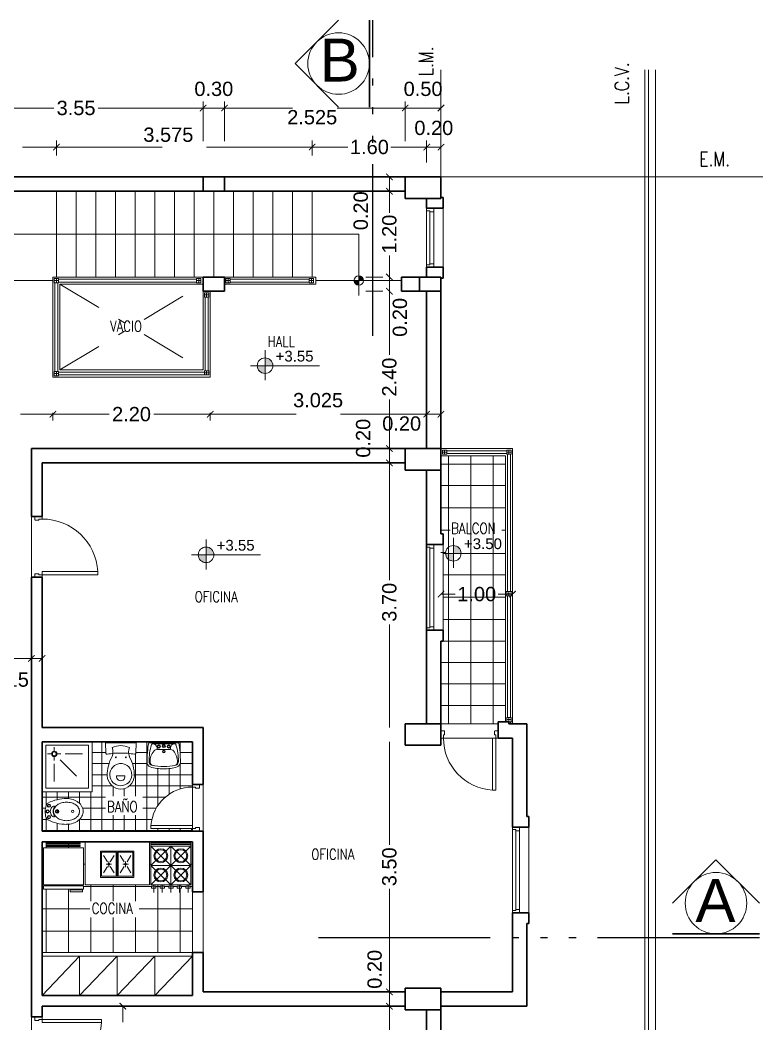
# Model space of a CAD drawing. Header units: millimetres. Extents: x 1578 to 2210, y 899 to 1032.
# Drawn here: x 1625.76 to 1636.14, y 991.98 to 1006.03 of the extents above; entities that cross this region are included whole.
import ezdxf

# ---------------------------------------------------------------- set-up
doc = ezdxf.new("R2010")
doc.units = ezdxf.units.MM
doc.linetypes.add('ACAD_ISO05W100', pattern=[36, 24, -3, 0, -3, 0, -3, 0, -3])
doc.linetypes.add('DASHDOT2', pattern=[12.7, 6.35, -3.175, 0, -3.175])
for name, color, linetype, lineweight in [('CARPINTERIA', 7, 'Continuous', 18), ('COTAS', 7, 'Continuous', 15), ('EJES', 7, 'DASHDOT2', 13), ('ESTRUCTURA', 3, 'Continuous', 30), ('LINEA DE CORTE', 7, 'ACAD_ISO05W100', 60), ('MUROS', 1, 'Continuous', 30), ('PISOS', 9, 'Continuous', 9), ('SANITARIOS', 7, 'Continuous', 20), ('TRAMAS', 7, 'Continuous', 15), ('UMBRALES', 7, 'Continuous', 18)]:
    doc.layers.add(name, color=color, linetype=linetype, lineweight=lineweight)
doc.styles.add('ROMANS', font='romans', dxfattribs={"height": 0.06})
doc.styles.add('STYLE1', font='ARIAL.TTF')

# ---------------------------------------------------------------- blocks, each defined once
blk = doc.blocks.new('_ARCHTICK')
at = {"color": 0, "linetype": 'ByBlock', "const_width": 0.15}
blk.add_lwpolyline([(-0.5, -0.5), (0.5, 0.5)], dxfattribs=at)

msp = doc.modelspace()

# ---------------------------------------------------------------- hatches: boundary and pattern name
at = {"layer": 'COTAS', "ltscale": 0.1}
h = msp.add_hatch(color=256, dxfattribs=at)
h.paths.add_polyline_path([(1630.488, 1002.381), (1630.422, 1002.381, 0.414214), (1630.488, 1002.315)])
h.paths.add_polyline_path([(1630.488, 1002.446), (1630.488, 1002.381), (1630.554, 1002.381, 0.414214)])
h = msp.add_hatch(color=256, dxfattribs=at)
h.paths.add_polyline_path([(1629.179, 1001.191), (1629.07, 1001.191, 0.414214), (1629.179, 1001.082)])
h.paths.add_polyline_path([(1629.179, 1001.299), (1629.179, 1001.191), (1629.287, 1001.191, 0.414214)])
h = msp.add_hatch(color=256, dxfattribs=at)
h.paths.add_polyline_path([(1628.355, 998.545), (1628.247, 998.545, 0.414214), (1628.355, 998.437)])
h.paths.add_polyline_path([(1628.355, 998.654), (1628.355, 998.545), (1628.464, 998.545, 0.414214)])
h = msp.add_hatch(color=256, dxfattribs=at)
h.paths.add_polyline_path([(1631.811, 998.566), (1631.703, 998.566, 0.414214), (1631.811, 998.457)])
h.paths.add_polyline_path([(1631.811, 998.675), (1631.811, 998.566), (1631.92, 998.566, 0.414214)])

# ---------------------------------------------------------------- linework, layer by layer
at = {"color": 0, "linetype": 'ByBlock', "const_width": 0.0135}
for points in [[(1628.268, 1004.75), (1628.358, 1004.84)], [(1628.658, 1004.84), (1628.568, 1004.75)], [(1631.093, 1004.75), (1631.183, 1004.84)], [(1626.308, 1004.294), (1626.218, 1004.204)], [(1629.793, 1004.204), (1629.883, 1004.294)], [(1630.962, 1003.786), (1630.872, 1003.876)], [(1630.872, 1003.676), (1630.962, 1003.586)], [(1630.962, 1002.386), (1630.872, 1002.476)], [(1630.872, 1002.276), (1630.962, 1002.186)], [(1628.458, 1000.557), (1628.368, 1000.467)], [(1631.393, 1000.467), (1631.483, 1000.557)], [(1631.483, 1000.557), (1631.393, 1000.467)], [(1631.593, 1000.467), (1631.683, 1000.557)], [(1630.962, 999.786), (1630.872, 999.876)], [(1625.958, 997.142), (1625.868, 997.052)], [(1626.018, 997.052), (1626.108, 997.142)], [(1630.962, 992.386), (1630.872, 992.476)], [(1630.872, 992.276), (1630.962, 992.186)]]:
    msp.add_lwpolyline(points, dxfattribs=at)
at = {"layer": 'CARPINTERIA'}
for p, q in [((1631.438, 1003.394), (1631.438, 1003.359)), ((1631.438, 1003.359), (1631.483, 1003.359)), ((1631.438, 1002.602), (1631.438, 1003.359)), ((1631.483, 1003.359), (1631.483, 1003.344)), ((1631.483, 1003.344), (1631.533, 1003.344)), ((1631.483, 1002.617), (1631.483, 1003.344)), ((1631.538, 1003.394), (1631.538, 1003.349)), ((1631.538, 1002.612), (1631.538, 1003.349)), ((1631.483, 1002.602), (1631.483, 1002.617)), ((1631.483, 1002.617), (1631.533, 1002.617)), ((1631.438, 1002.567), (1631.438, 1002.602)), ((1631.438, 1002.602), (1631.483, 1002.602)), ((1631.538, 1002.567), (1631.538, 1002.612)), ((1625.963, 999.081), (1625.963, 999.036)), ((1626.063, 999.081), (1625.963, 999.081)), ((1626.018, 999.031), (1625.968, 999.031)), ((1626.063, 999.046), (1626.018, 999.046)), ((1626.018, 999.046), (1626.018, 999.031)), ((1626.063, 999.081), (1626.063, 999.046)), ((1631.438, 998.689), (1631.438, 998.654)), ((1631.438, 998.689), (1631.538, 998.689)), ((1631.538, 998.689), (1631.538, 998.644)), ((1631.438, 997.524), (1631.438, 998.654)), ((1631.438, 998.654), (1631.483, 998.654)), ((1631.483, 998.654), (1631.483, 998.639)), ((1631.483, 997.539), (1631.483, 998.639)), ((1631.483, 998.639), (1631.533, 998.639)), ((1631.538, 997.534), (1631.538, 998.644)), ((1625.963, 998.231), (1625.963, 998.276)), ((1626.018, 998.281), (1625.968, 998.281)), ((1626.018, 998.266), (1626.018, 998.281)), ((1626.063, 998.266), (1626.018, 998.266)), ((1626.063, 998.311), (1626.842, 998.311)), ((1626.063, 998.266), (1626.063, 998.311)), ((1626.063, 998.266), (1626.842, 998.266)), ((1626.063, 998.231), (1626.063, 998.266)), ((1626.842, 998.311), (1626.842, 998.266)), ((1626.063, 998.231), (1625.963, 998.231)), ((1631.438, 997.524), (1631.483, 997.524)), ((1631.438, 997.489), (1631.438, 997.524)), ((1631.438, 997.489), (1631.538, 997.489)), ((1631.483, 997.539), (1631.533, 997.539)), ((1631.483, 997.524), (1631.483, 997.539)), ((1631.538, 997.489), (1631.538, 997.534)), ((1631.638, 996.081), (1631.683, 996.081)), ((1631.638, 995.981), (1631.638, 996.081)), ((1631.673, 995.981), (1631.673, 996.026)), ((1631.673, 996.026), (1631.688, 996.026)), ((1631.688, 996.026), (1631.688, 996.076)), ((1632.388, 996.026), (1632.388, 996.076)), ((1632.403, 996.026), (1632.388, 996.026)), ((1632.438, 996.081), (1632.393, 996.081)), ((1632.403, 995.981), (1632.403, 996.026)), ((1632.438, 995.981), (1632.438, 996.081)), ((1631.638, 995.981), (1631.673, 995.981)), ((1631.638, 995.981), (1631.673, 995.981)), ((1632.358, 995.981), (1632.358, 995.252)), ((1632.403, 995.981), (1632.358, 995.981)), ((1632.403, 995.981), (1632.403, 995.252)), ((1632.438, 995.981), (1632.403, 995.981)), ((1628.163, 995.331), (1628.163, 995.296)), ((1628.163, 995.331), (1628.263, 995.331)), ((1628.263, 995.331), (1628.263, 995.286)), ((1628.163, 995.296), (1628.208, 995.296)), ((1628.208, 995.296), (1628.208, 995.281)), ((1628.208, 995.281), (1628.258, 995.281)), ((1632.358, 995.252), (1632.403, 995.252)), ((1628.163, 994.761), (1627.585, 994.761)), ((1627.585, 994.761), (1627.585, 994.716)), ((1628.163, 994.716), (1628.163, 994.761)), ((1628.163, 994.716), (1627.585, 994.716)), ((1628.163, 994.716), (1628.208, 994.716)), ((1628.163, 994.681), (1628.163, 994.716)), ((1628.163, 994.681), (1628.263, 994.681)), ((1628.208, 994.716), (1628.208, 994.731)), ((1628.208, 994.731), (1628.258, 994.731)), ((1628.263, 994.681), (1628.263, 994.726)), ((1632.638, 994.736), (1632.638, 994.701)), ((1632.638, 994.736), (1632.738, 994.736)), ((1632.638, 993.571), (1632.638, 994.701)), ((1632.638, 994.701), (1632.683, 994.701)), ((1632.683, 994.701), (1632.683, 994.686)), ((1632.683, 993.586), (1632.683, 994.686)), ((1632.683, 994.686), (1632.733, 994.686)), ((1632.738, 994.736), (1632.738, 994.691)), ((1632.738, 993.581), (1632.738, 994.691)), ((1632.638, 993.571), (1632.683, 993.571)), ((1632.638, 993.536), (1632.638, 993.571)), ((1632.638, 993.536), (1632.738, 993.536)), ((1632.683, 993.586), (1632.733, 993.586)), ((1632.683, 993.571), (1632.683, 993.586)), ((1632.738, 993.536), (1632.738, 993.581)), ((1626.063, 992.981), (1628.163, 992.981)), ((1626.063, 992.931), (1628.163, 992.931)), ((1625.963, 992.081), (1625.963, 992.036)), ((1626.063, 992.081), (1625.963, 992.081)), ((1626.018, 992.031), (1625.968, 992.031)), ((1626.018, 992.046), (1626.018, 992.031)), ((1626.063, 992.046), (1626.018, 992.046)), ((1626.063, 992.081), (1626.063, 992.046)), ((1626.063, 992.046), (1626.892, 992.046)), ((1626.063, 992.046), (1626.063, 992.001)), ((1626.063, 992.001), (1626.892, 992.001)), ((1626.892, 992.001), (1626.892, 992.046))]:
    msp.add_line(p, q, dxfattribs=at)
at = {"layer": 'CARPINTERIA', "ltscale": 0.1}
for p, q in [((1626.063, 992.381), (1626.588, 992.931)), ((1626.588, 992.381), (1626.588, 992.931)), ((1626.588, 992.381), (1627.113, 992.931)), ((1627.113, 992.381), (1627.113, 992.931)), ((1627.113, 992.381), (1627.638, 992.931)), ((1627.638, 992.381), (1627.638, 992.931)), ((1627.638, 992.381), (1628.163, 992.931))]:
    msp.add_line(p, q, dxfattribs=at)
at = {"layer": 'CARPINTERIA'}
for centre, radius, start, end in [((1631.533, 1003.349), 0.005, 270, 0), ((1631.533, 1002.612), 0.005, 0, 90), ((1625.968, 999.036), 0.005, 180, 270), ((1626.063, 998.266), 0.78, 3.3074, 90), ((1631.533, 998.644), 0.005, 270, 0), ((1625.968, 998.276), 0.005, 90, 180), ((1631.533, 997.534), 0.005, 0, 90), ((1631.683, 996.076), 0.005, 0, 90), ((1632.393, 996.076), 0.005, 90, 180), ((1632.403, 995.981), 0.73, 180, 266.4658), ((1628.163, 994.716), 0.58, 90, 175.5502), ((1628.258, 995.286), 0.005, 270, 0), ((1628.258, 994.726), 0.005, 0, 90), ((1632.733, 994.691), 0.005, 270, 0), ((1632.733, 993.581), 0.005, 0, 90), ((1625.968, 992.036), 0.005, 180, 270), ((1626.063, 992.046), 0.83, 270, 356.8921)]:
    msp.add_arc(centre, radius, start, end, dxfattribs=at)
at = {"layer": 'COTAS', "ltscale": 0.05}
for p, q in [((1628.313, 1004.331), (1628.313, 1004.885)), ((1628.313, 1004.331), (1628.313, 1004.885)), ((1628.613, 1004.331), (1628.613, 1004.885)), ((1628.613, 1004.331), (1628.613, 1004.885)), ((1631.138, 1004.331), (1631.138, 1004.885)), ((1631.138, 1004.331), (1631.138, 1004.885)), ((1631.638, 1004.331), (1631.638, 1004.885)), ((1624.763, 1004.795), (1626.227, 1004.795)), ((1628.313, 1004.795), (1626.848, 1004.795)), ((1628.313, 1004.795), (1628.613, 1004.795)), ((1628.613, 1004.795), (1629.564, 1004.795)), ((1631.138, 1004.795), (1630.187, 1004.795)), ((1631.138, 1004.795), (1631.638, 1004.795)), ((1626.263, 1004.131), (1626.263, 1004.339)), ((1626.263, 1004.131), (1626.263, 1004.339)), ((1629.838, 1004.131), (1629.838, 1004.339)), ((1629.838, 1004.131), (1629.838, 1004.339)), ((1631.438, 1004.031), (1631.438, 1004.339)), ((1631.438, 1004.031), (1631.438, 1004.339)), ((1631.638, 1004.331), (1631.638, 1004.339)), ((1626.263, 1004.249), (1625.789, 1004.249)), ((1626.263, 1004.249), (1627.741, 1004.249)), ((1629.838, 1004.249), (1628.36, 1004.249)), ((1629.838, 1004.249), (1630.338, 1004.249)), ((1631.438, 1004.249), (1630.938, 1004.249)), ((1631.438, 1004.249), (1631.638, 1004.249)), ((1630.638, 1003.831), (1630.827, 1003.831)), ((1630.917, 1003.631), (1630.917, 1003.831)), ((1630.588, 1003.631), (1630.827, 1003.631)), ((1630.588, 1003.631), (1630.827, 1003.631)), ((1630.917, 1003.631), (1630.917, 1003.331)), ((1630.917, 1002.431), (1630.917, 1002.731)), ((1630.588, 1002.431), (1630.827, 1002.431)), ((1630.588, 1002.431), (1630.827, 1002.431)), ((1630.917, 1002.231), (1630.917, 1002.431)), ((1630.588, 1002.231), (1630.827, 1002.231)), ((1630.588, 1002.231), (1630.827, 1002.231)), ((1630.917, 1002.231), (1630.917, 1001.342)), ((1631.438, 1001.731), (1631.438, 1000.422)), ((1631.438, 1001.731), (1631.438, 1000.422)), ((1630.917, 999.831), (1630.917, 1000.719)), ((1626.213, 1000.512), (1625.763, 1000.512)), ((1626.213, 1000.531), (1626.213, 1000.422)), ((1626.213, 1000.531), (1626.213, 1000.422)), ((1626.213, 1000.512), (1627.002, 1000.512)), ((1628.413, 1000.512), (1627.624, 1000.512)), ((1628.413, 1000.531), (1628.413, 1000.422)), ((1628.413, 1000.531), (1628.413, 1000.422)), ((1628.413, 1000.512), (1629.616, 1000.512)), ((1631.438, 1000.512), (1630.235, 1000.512)), ((1631.438, 1000.512), (1631.638, 1000.512)), ((1631.638, 1000.281), (1631.638, 1000.422)), ((1631.638, 1000.281), (1631.638, 1000.422)), ((1630.638, 999.831), (1630.827, 999.831)), ((1630.638, 999.831), (1630.827, 999.831)), ((1630.917, 999.631), (1630.917, 999.831)), ((1630.917, 999.631), (1630.917, 998.19)), ((1631.638, 997.995), (1631.838, 997.995)), ((1632.638, 997.995), (1632.438, 997.995)), ((1625.913, 997.731), (1625.913, 997.007)), ((1625.913, 997.731), (1625.913, 997.007)), ((1630.917, 996.131), (1630.917, 997.571)), ((1625.913, 997.097), (1625.613, 997.097)), ((1625.913, 997.097), (1626.063, 997.097)), ((1630.917, 995.931), (1630.917, 994.49)), ((1630.917, 992.431), (1630.917, 993.871)), ((1630.638, 992.431), (1630.827, 992.431)), ((1630.638, 992.431), (1630.827, 992.431)), ((1630.917, 992.231), (1630.917, 992.431)), ((1626.563, 992.231), (1627.282, 992.231)), ((1627.192, 992.231), (1627.192, 992.007)), ((1630.578, 992.231), (1630.827, 992.231)), ((1630.578, 992.231), (1630.827, 992.231)), ((1630.917, 992.231), (1630.917, 990.464))]:
    msp.add_line(p, q, dxfattribs=at)
at = {"layer": 'COTAS', "ltscale": 0.1}
for p, q in [((1629.179, 1000.987), (1629.179, 1001.406)), ((1628.975, 1001.191), (1629.942, 1001.191)), ((1628.355, 998.342), (1628.355, 998.761)), ((1631.811, 998.362), (1631.811, 998.782)), ((1628.152, 998.545), (1629.118, 998.545))]:
    msp.add_line(p, q, dxfattribs=at)
for centre, radius in [((1630.207, 1005.417), 0.43), ((1629.179, 1001.191), 0.109), ((1628.355, 998.545), 0.109), ((1631.811, 998.566), 0.109), ((1635.482, 993.672), 0.43)]:
    msp.add_circle(centre, radius, dxfattribs=at)
at = {"layer": 'EJES'}
msp.add_line((1631.638, 1003.831), (1636.138, 1003.831), dxfattribs=at)
at = {"layer": 'EJES', "ltscale": 0.1}
for p, q in [((1626.313, 1002.331), (1628.313, 1001.131)), ((1626.313, 1001.131), (1628.313, 1002.331))]:
    msp.add_line(p, q, dxfattribs=at)
at = {"layer": 'ESTRUCTURA', "ltscale": 0.05}
for p, q in [((1628.313, 1003.831), (1628.613, 1003.831)), ((1628.313, 1003.631), (1628.313, 1003.831)), ((1628.613, 1003.831), (1628.613, 1003.631)), ((1631.138, 1003.531), (1631.138, 1003.831)), ((1631.138, 1003.831), (1631.638, 1003.831)), ((1631.638, 1003.831), (1631.638, 1003.531)), ((1628.613, 1003.631), (1628.313, 1003.631)), ((1631.638, 1003.531), (1631.138, 1003.531)), ((1628.313, 1002.431), (1628.613, 1002.431)), ((1628.313, 1002.231), (1628.313, 1002.431)), ((1628.613, 1002.431), (1628.613, 1002.231)), ((1631.338, 1002.431), (1631.638, 1002.431)), ((1631.338, 1002.231), (1631.338, 1002.431)), ((1631.638, 1002.431), (1631.638, 1002.231)), ((1628.613, 1002.231), (1628.313, 1002.231)), ((1631.638, 1002.231), (1631.338, 1002.231)), ((1631.138, 999.731), (1631.138, 1000.031)), ((1631.138, 1000.031), (1631.638, 1000.031)), ((1631.638, 1000.031), (1631.638, 999.731)), ((1631.638, 999.731), (1631.138, 999.731)), ((1631.138, 995.881), (1631.138, 996.181)), ((1631.138, 996.181), (1631.638, 996.181)), ((1631.638, 996.181), (1631.638, 995.881)), ((1631.638, 995.881), (1631.138, 995.881)), ((1631.138, 992.181), (1631.138, 992.481)), ((1631.138, 992.481), (1631.638, 992.481)), ((1631.638, 992.481), (1631.638, 992.181)), ((1631.638, 992.181), (1631.138, 992.181))]:
    msp.add_line(p, q, dxfattribs=at)
at = {"layer": 'LINEA DE CORTE', "lineweight": -2, "ltscale": 0.1}
for p, q in [((1630.687, 1001.608), (1630.687, 1006.025)), ((1629.927, 993.191), (1636.091, 993.191))]:
    msp.add_line(p, q, dxfattribs=at)
at = {"layer": 'MUROS', "color": 0, "ltscale": 0.15}
for p, q in [((1630.207, 1006.025), (1629.598, 1005.417)), ((1630.637, 1004.808), (1630.637, 1006.025)), ((1630.207, 1004.808), (1629.598, 1005.417)), ((1634.874, 993.672), (1635.482, 994.28)), ((1636.091, 993.672), (1635.482, 994.28)), ((1634.874, 993.241), (1636.091, 993.241))]:
    msp.add_line(p, q, dxfattribs=at)
at = {"layer": 'MUROS'}
for p, q in [((1624.763, 1003.831), (1628.313, 1003.831)), ((1628.613, 1003.831), (1631.138, 1003.831)), ((1624.913, 1003.631), (1628.313, 1003.631)), ((1628.613, 1003.631), (1631.138, 1003.631)), ((1631.438, 1003.531), (1631.438, 1003.394)), ((1631.638, 1003.544), (1631.668, 1003.544)), ((1631.668, 1003.544), (1631.668, 1003.394)), ((1631.438, 1003.394), (1631.668, 1003.394)), ((1631.438, 1002.567), (1631.668, 1002.567)), ((1631.438, 1002.567), (1631.438, 1002.431)), ((1631.668, 1002.567), (1631.668, 1002.417)), ((1631.088, 1002.431), (1631.338, 1002.431)), ((1631.088, 1002.431), (1631.088, 1002.231)), ((1631.638, 1002.417), (1631.668, 1002.417)), ((1631.088, 1002.231), (1631.338, 1002.231)), ((1631.438, 1000.031), (1631.438, 1002.231)), ((1631.638, 1002.231), (1631.638, 998.839)), ((1625.913, 1000.031), (1631.138, 1000.031)), ((1625.913, 1000.031), (1625.913, 999.081)), ((1626.063, 999.831), (1626.063, 999.081)), ((1626.063, 999.831), (1631.138, 999.831)), ((1631.438, 996.181), (1631.438, 999.731)), ((1625.913, 999.081), (1626.063, 999.081)), ((1631.638, 998.839), (1631.668, 998.839)), ((1631.668, 998.839), (1631.668, 998.689)), ((1631.438, 998.689), (1631.668, 998.689)), ((1625.913, 998.231), (1625.913, 992.081)), ((1625.913, 998.231), (1626.063, 998.231)), ((1626.063, 998.231), (1626.063, 996.131)), ((1631.438, 997.489), (1631.668, 997.489)), ((1631.668, 997.489), (1631.668, 997.339)), ((1631.638, 997.339), (1631.668, 997.339)), ((1631.638, 997.339), (1631.638, 996.181)), ((1632.438, 995.981), (1632.438, 996.211)), ((1632.438, 996.211), (1632.588, 996.211)), ((1632.588, 996.181), (1632.588, 996.211)), ((1632.588, 996.181), (1632.838, 996.181)), ((1632.838, 996.181), (1632.838, 994.886)), ((1626.063, 996.131), (1628.313, 996.131)), ((1628.313, 996.131), (1628.313, 995.331)), ((1626.063, 995.931), (1626.063, 994.681)), ((1626.063, 995.931), (1628.163, 995.931)), ((1628.163, 995.931), (1628.163, 995.331)), ((1632.438, 995.981), (1632.638, 995.981)), ((1632.638, 995.981), (1632.638, 994.736)), ((1628.313, 995.331), (1628.163, 995.331)), ((1632.838, 994.886), (1632.868, 994.886)), ((1632.868, 994.886), (1632.868, 994.736)), ((1628.313, 994.681), (1626.063, 994.681)), ((1628.313, 994.681), (1628.313, 993.831)), ((1632.638, 994.736), (1632.868, 994.736)), ((1628.163, 994.531), (1626.063, 994.531)), ((1626.063, 994.531), (1626.063, 992.381)), ((1628.163, 994.531), (1628.163, 993.831)), ((1628.163, 993.831), (1628.313, 993.831)), ((1632.638, 993.536), (1632.638, 992.431)), ((1632.638, 993.536), (1632.868, 993.536)), ((1632.868, 993.536), (1632.868, 993.386)), ((1632.838, 993.386), (1632.838, 992.231)), ((1632.838, 993.386), (1632.868, 993.386)), ((1628.163, 992.981), (1628.163, 992.381)), ((1628.163, 992.981), (1628.313, 992.981)), ((1628.313, 992.981), (1628.313, 992.431)), ((1626.063, 992.381), (1628.163, 992.381)), ((1628.313, 992.431), (1631.138, 992.431)), ((1631.638, 992.431), (1632.638, 992.431)), ((1626.063, 992.231), (1631.138, 992.231)), ((1626.063, 992.231), (1626.063, 992.081)), ((1631.638, 992.231), (1632.838, 992.231)), ((1631.438, 992.181), (1631.438, 990.901)), ((1631.638, 992.181), (1631.638, 990.901)), ((1625.913, 992.081), (1626.063, 992.081))]:
    msp.add_line(p, q, dxfattribs=at)
at = {"layer": 'PISOS', "ltscale": 0.05}
for p, q in [((1631.638, 999.814), (1632.538, 999.814)), ((1631.744, 996.181), (1631.744, 999.931)), ((1632.056, 996.181), (1632.056, 999.931)), ((1632.369, 996.181), (1632.369, 999.931)), ((1631.638, 999.514), (1632.538, 999.514)), ((1631.638, 999.201), (1632.538, 999.201)), ((1631.638, 998.889), (1631.767, 998.889)), ((1632.488, 998.889), (1632.538, 998.889)), ((1631.638, 998.576), (1631.703, 998.576)), ((1631.668, 998.564), (1632.538, 998.564)), ((1632.056, 998.566), (1632.056, 998.585)), ((1631.668, 998.264), (1632.538, 998.264)), ((1631.668, 997.951), (1632.538, 997.951)), ((1631.668, 997.639), (1632.538, 997.639)), ((1631.638, 997.339), (1632.538, 997.339)), ((1631.638, 997.039), (1632.538, 997.039)), ((1631.638, 996.739), (1632.538, 996.739)), ((1631.638, 996.439), (1632.538, 996.439)), ((1626.9, 994.681), (1626.9, 995.931)), ((1627.056, 995.915), (1627.056, 995.931)), ((1627.212, 995.915), (1627.212, 995.931)), ((1627.369, 995.915), (1627.369, 995.931)), ((1627.525, 994.681), (1627.525, 995.931)), ((1627.681, 995.915), (1627.681, 995.931)), ((1627.837, 995.915), (1627.837, 995.931)), ((1627.994, 995.733), (1627.994, 995.931)), ((1626.763, 995.781), (1626.953, 995.781)), ((1627.369, 995.171), (1627.369, 995.761)), ((1627.373, 995.781), (1627.536, 995.781)), ((1627.991, 995.781), (1628.163, 995.781)), ((1626.763, 995.625), (1626.999, 995.625)), ((1627.144, 995.625), (1627.182, 995.625)), ((1627.326, 995.625), (1627.534, 995.625)), ((1627.993, 995.625), (1628.163, 995.625)), ((1627.994, 995.27), (1627.994, 995.627)), ((1626.763, 995.468), (1626.972, 995.468)), ((1627.352, 995.468), (1628.163, 995.468)), ((1627.681, 995.039), (1627.681, 995.555)), ((1627.837, 995.196), (1627.837, 995.554)), ((1626.763, 995.312), (1627.046, 995.312)), ((1627.28, 995.312), (1628.163, 995.312)), ((1626.119, 995.045), (1626.119, 995.231)), ((1626.275, 995.12), (1626.275, 995.231)), ((1626.431, 995.137), (1626.431, 995.231)), ((1626.587, 995.066), (1626.587, 995.231)), ((1626.744, 994.681), (1626.744, 995.231)), ((1627.056, 995.171), (1627.056, 995.304)), ((1627.212, 995.171), (1627.212, 995.275)), ((1626.063, 995.156), (1626.949, 995.156)), ((1627.473, 995.156), (1627.785, 995.156)), ((1626.063, 995), (1626.108, 995)), ((1626.631, 995), (1626.949, 995)), ((1627.056, 994.681), (1627.056, 994.903)), ((1627.212, 994.681), (1627.212, 994.903)), ((1627.369, 994.681), (1627.369, 994.903)), ((1627.473, 995), (1627.657, 995)), ((1626.063, 994.843), (1626.133, 994.843)), ((1626.119, 994.681), (1626.119, 994.862)), ((1626.275, 994.681), (1626.275, 994.782)), ((1626.431, 994.681), (1626.431, 994.77)), ((1626.587, 994.681), (1626.587, 994.845)), ((1626.605, 994.843), (1627.597, 994.843)), ((1626.063, 994.687), (1628.163, 994.687)), ((1627.681, 994.681), (1627.681, 994.716)), ((1627.837, 994.681), (1627.837, 994.716)), ((1627.994, 994.681), (1627.994, 994.716)), ((1628.15, 994.681), (1628.15, 994.716)), ((1626.119, 994.445), (1626.119, 994.531)), ((1626.431, 994.511), (1626.431, 994.531)), ((1626.431, 994.479), (1626.431, 994.496)), ((1627.681, 994.511), (1627.681, 994.531)), ((1627.994, 994.511), (1627.994, 994.531)), ((1626.431, 994.445), (1626.431, 994.464)), ((1626.063, 994.218), (1626.083, 994.218)), ((1626.643, 994.218), (1626.663, 994.218)), ((1627.563, 994.218), (1627.583, 994.218)), ((1628.143, 994.218), (1628.163, 994.218)), ((1626.744, 993.698), (1626.744, 993.931)), ((1627.056, 993.698), (1627.056, 993.931)), ((1627.369, 993.698), (1627.369, 993.931)), ((1627.681, 992.981), (1627.681, 993.931)), ((1627.994, 993.911), (1627.994, 993.931)), ((1626.063, 993.906), (1626.083, 993.906)), ((1626.119, 992.981), (1626.119, 993.87)), ((1626.431, 992.981), (1626.431, 993.87)), ((1626.643, 993.906), (1627.593, 993.906)), ((1627.653, 993.906), (1627.713, 993.906)), ((1627.773, 993.906), (1627.833, 993.906)), ((1627.893, 993.906), (1627.953, 993.906)), ((1627.994, 992.981), (1627.994, 993.881)), ((1628.013, 993.906), (1628.073, 993.906)), ((1628.133, 993.906), (1628.163, 993.906)), ((1626.063, 993.593), (1626.729, 993.593)), ((1627.422, 993.593), (1628.163, 993.593)), ((1626.744, 992.981), (1626.744, 993.473)), ((1627.056, 992.981), (1627.056, 993.473)), ((1627.369, 992.981), (1627.369, 993.473)), ((1626.063, 993.281), (1628.163, 993.281))]:
    msp.add_line(p, q, dxfattribs=at)
at = {"layer": 'SANITARIOS'}
for p, q in [((1626.233, 1002.411), (1626.293, 1002.411)), ((1626.233, 1002.411), (1626.233, 1002.351)), ((1626.233, 1002.381), (1626.293, 1002.381)), ((1626.233, 1002.351), (1626.293, 1002.351)), ((1626.243, 1002.351), (1626.243, 1001.111)), ((1626.263, 1002.411), (1626.263, 1002.351)), ((1626.283, 1002.351), (1626.283, 1001.111)), ((1626.293, 1002.411), (1626.293, 1002.351)), ((1626.293, 1002.401), (1628.223, 1002.401)), ((1626.293, 1002.361), (1628.223, 1002.361)), ((1628.223, 1002.411), (1628.283, 1002.411)), ((1628.223, 1002.411), (1628.223, 1002.351)), ((1628.223, 1002.381), (1628.283, 1002.381)), ((1628.223, 1002.351), (1628.283, 1002.351)), ((1628.253, 1002.411), (1628.253, 1002.351)), ((1628.283, 1002.411), (1628.283, 1002.351)), ((1628.633, 1002.411), (1628.633, 1002.351)), ((1628.633, 1002.411), (1628.693, 1002.411)), ((1628.633, 1002.381), (1628.693, 1002.381)), ((1628.633, 1002.351), (1628.693, 1002.351)), ((1628.663, 1002.411), (1628.663, 1002.351)), ((1628.693, 1002.411), (1628.693, 1002.351)), ((1628.693, 1002.401), (1629.798, 1002.401)), ((1628.693, 1002.361), (1629.798, 1002.361)), ((1629.798, 1002.411), (1629.798, 1002.351)), ((1629.798, 1002.411), (1629.858, 1002.411)), ((1629.798, 1002.381), (1629.858, 1002.381)), ((1629.798, 1002.351), (1629.858, 1002.351)), ((1629.828, 1002.411), (1629.828, 1002.351)), ((1629.858, 1002.411), (1629.858, 1002.351)), ((1628.333, 1002.211), (1628.333, 1002.151)), ((1628.393, 1002.211), (1628.333, 1002.211)), ((1628.363, 1002.211), (1628.363, 1002.151)), ((1628.393, 1002.211), (1628.393, 1002.151)), ((1628.393, 1002.181), (1628.333, 1002.181)), ((1628.393, 1002.151), (1628.333, 1002.151)), ((1628.343, 1002.151), (1628.343, 1001.121)), ((1628.383, 1002.151), (1628.383, 1001.121)), ((1626.233, 1001.111), (1626.293, 1001.111)), ((1626.233, 1001.111), (1626.233, 1001.051)), ((1626.233, 1001.081), (1626.293, 1001.081)), ((1626.263, 1001.111), (1626.263, 1001.051)), ((1626.293, 1001.111), (1626.293, 1001.051)), ((1626.293, 1001.101), (1628.333, 1001.101)), ((1628.393, 1001.121), (1628.333, 1001.121)), ((1628.333, 1001.121), (1628.333, 1001.061)), ((1628.393, 1001.091), (1628.333, 1001.091)), ((1628.363, 1001.121), (1628.363, 1001.061)), ((1628.393, 1001.121), (1628.393, 1001.061)), ((1626.233, 1001.051), (1626.293, 1001.051)), ((1626.293, 1001.061), (1628.333, 1001.061)), ((1628.393, 1001.061), (1628.333, 1001.061)), ((1631.658, 1000.011), (1631.718, 1000.011)), ((1631.658, 999.951), (1631.658, 1000.011)), ((1631.658, 999.981), (1631.718, 999.981)), ((1631.658, 999.951), (1631.718, 999.951)), ((1631.688, 999.951), (1631.688, 1000.011)), ((1631.718, 999.951), (1631.718, 1000.011)), ((1631.718, 1000.001), (1632.558, 1000.001)), ((1631.718, 999.961), (1632.558, 999.961)), ((1632.558, 1000.011), (1632.558, 999.951)), ((1632.558, 1000.011), (1632.618, 1000.011)), ((1632.558, 999.981), (1632.618, 999.981)), ((1632.558, 999.951), (1632.618, 999.951)), ((1632.568, 999.951), (1632.568, 998.031)), ((1632.588, 1000.011), (1632.588, 999.951)), ((1632.608, 999.951), (1632.608, 998.031)), ((1632.618, 1000.011), (1632.618, 999.951)), ((1632.538, 998.031), (1632.638, 998.031)), ((1632.558, 998.031), (1632.618, 998.031)), ((1632.558, 998.031), (1632.558, 997.971)), ((1632.558, 998.031), (1632.558, 997.971)), ((1632.558, 998.001), (1632.618, 998.001)), ((1632.558, 998.001), (1632.618, 998.001)), ((1632.588, 998.031), (1632.588, 997.971)), ((1632.588, 998.031), (1632.588, 997.971)), ((1632.618, 998.031), (1632.618, 997.971)), ((1632.618, 998.031), (1632.618, 997.971)), ((1632.538, 997.971), (1632.638, 997.971)), ((1632.558, 997.971), (1632.618, 997.971)), ((1632.568, 997.971), (1632.568, 996.271)), ((1632.608, 997.971), (1632.608, 996.271)), ((1632.538, 996.211), (1632.638, 996.211)), ((1632.558, 996.271), (1632.618, 996.271)), ((1632.558, 996.271), (1632.558, 996.211)), ((1632.558, 996.241), (1632.618, 996.241)), ((1632.588, 996.271), (1632.588, 996.211)), ((1632.608, 996.211), (1632.608, 996.181)), ((1632.618, 996.271), (1632.618, 996.211)), ((1626.713, 995.281), (1626.713, 995.881)), ((1626.763, 995.231), (1626.763, 995.931)), ((1626.949, 995.915), (1627.377, 995.915)), ((1626.949, 995.915), (1626.953, 995.772)), ((1627.377, 995.915), (1627.373, 995.772)), ((1627.974, 995.915), (1627.554, 995.915)), ((1627.618, 995.903), (1627.763, 995.903)), ((1627.909, 995.903), (1627.764, 995.903)), ((1627.676, 995.824), (1627.764, 995.824)), ((1627.851, 995.824), (1627.764, 995.824)), ((1627.105, 995.453), (1627.221, 995.453)), ((1626.272, 994.938), (1626.272, 994.975)), ((1626.596, 994.511), (1626.129, 994.511)), ((1626.129, 994.511), (1626.129, 994.496)), ((1626.596, 994.496), (1626.129, 994.496)), ((1626.596, 994.479), (1626.129, 994.479)), ((1626.129, 994.479), (1626.129, 994.464)), ((1626.596, 994.511), (1626.596, 994.496)), ((1626.596, 994.479), (1626.596, 994.464)), ((1626.663, 994.531), (1626.663, 993.931)), ((1627.563, 994.531), (1627.563, 993.931)), ((1628.143, 994.511), (1627.583, 994.511)), ((1627.583, 994.511), (1627.583, 993.931)), ((1628.143, 994.491), (1627.583, 994.491)), ((1628.143, 994.471), (1627.583, 994.471)), ((1628.143, 994.511), (1628.143, 993.931)), ((1626.643, 994.445), (1626.083, 994.445)), ((1626.083, 994.445), (1626.083, 993.931)), ((1626.596, 994.464), (1626.129, 994.464)), ((1626.643, 994.445), (1626.643, 993.931)), ((1627.347, 994.401), (1626.879, 994.401)), ((1626.643, 993.931), (1626.083, 993.931)), ((1626.643, 993.916), (1626.083, 993.916)), ((1626.083, 993.916), (1626.083, 993.87)), ((1626.1, 993.931), (1626.1, 993.916)), ((1626.626, 993.931), (1626.626, 993.916)), ((1626.643, 993.916), (1626.643, 993.87)), ((1627.563, 993.931), (1626.663, 993.931)), ((1627.347, 994.033), (1626.879, 994.033)), ((1628.143, 993.931), (1627.583, 993.931)), ((1627.653, 993.911), (1627.593, 993.911)), ((1627.593, 993.911), (1627.593, 993.881)), ((1627.653, 993.911), (1627.653, 993.881)), ((1627.773, 993.911), (1627.713, 993.911)), ((1627.713, 993.911), (1627.713, 993.881)), ((1627.773, 993.911), (1627.773, 993.881)), ((1627.833, 993.911), (1627.833, 993.881)), ((1627.893, 993.911), (1627.833, 993.911)), ((1627.893, 993.911), (1627.893, 993.881)), ((1627.953, 993.911), (1627.953, 993.881)), ((1628.013, 993.911), (1627.953, 993.911)), ((1628.013, 993.911), (1628.013, 993.881)), ((1628.133, 993.911), (1628.073, 993.911)), ((1628.073, 993.911), (1628.073, 993.881)), ((1628.133, 993.911), (1628.133, 993.881)), ((1626.643, 993.87), (1626.083, 993.87)), ((1626.455, 993.857), (1626.455, 993.831)), ((1626.626, 993.857), (1626.455, 993.857)), ((1626.626, 993.831), (1626.455, 993.831)), ((1626.626, 993.857), (1626.626, 993.831)), ((1627.653, 993.881), (1627.593, 993.881)), ((1627.773, 993.881), (1627.713, 993.881)), ((1627.893, 993.881), (1627.833, 993.881)), ((1628.013, 993.881), (1627.953, 993.881)), ((1628.133, 993.881), (1628.073, 993.881))]:
    msp.add_line(p, q, dxfattribs=at)
at = {"layer": 'SANITARIOS', "ltscale": 0.1}
for p, q in [((1626.113, 995.281), (1626.113, 995.881)), ((1626.113, 995.881), (1626.713, 995.881)), ((1626.763, 995.231), (1626.063, 995.231)), ((1626.713, 995.281), (1626.113, 995.281)), ((1626.879, 994.033), (1626.879, 994.401)), ((1627.347, 994.033), (1627.347, 994.401))]:
    msp.add_line(p, q, dxfattribs=at)
at = {"layer": 'SANITARIOS'}
for centre, radius in [((1627.694, 995.863), 0.0225), ((1627.694, 995.863), 0.0125), ((1627.764, 995.87), 0.0225), ((1627.764, 995.87), 0.0125), ((1627.834, 995.864), 0.0225), ((1627.834, 995.864), 0.0125), ((1627.764, 995.793), 0.0175), ((1627.764, 995.793), 0.0125), ((1627.093, 995.712), 0.005), ((1627.233, 995.712), 0.005), ((1626.158, 995.036), 0.0225), ((1626.158, 995.036), 0.0175), ((1626.14, 994.956), 0.0225), ((1626.14, 994.956), 0.0175), ((1626.158, 994.876), 0.0225), ((1626.158, 994.876), 0.0175), ((1626.272, 994.956), 0.0255), ((1626.272, 994.956), 0.015), ((1626.49, 994.956), 0.015)]:
    msp.add_circle(centre, radius, dxfattribs=at)
at = {"layer": 'SANITARIOS', "ltscale": 0.1}
for centre in [(1627.723, 994.336), (1628.003, 994.336), (1627.723, 994.066), (1628.003, 994.066)]:
    msp.add_circle(centre, 0.0972, dxfattribs=at)
at = {"layer": 'SANITARIOS'}
for centre, radius, start, end in [((1627.163, 995.605), 0.272, 63.845, 116.155), ((1629.027, 995.66), 1.496, 170.1616, 180.5414), ((1628.246, 995.676), 0.687, 161.9157, 181.9496), ((1627.618, 995.872), 0.0314, 89.6348, 145.834), ((1627.585, 995.83), 0.0864, 356.1572, 57.7244), ((1627.942, 995.83), 0.0864, 122.2756, 183.8428), ((1627.909, 995.872), 0.0314, 34.166, 90.3652), ((1627.281, 995.676), 0.687, 358.0504, 18.0843), ((1626.5, 995.66), 1.496, 359.4586, 9.8384), ((1626.969, 995.772), 0.0165, 178.6254, 282.3294), ((1627.143, 994.902), 0.87, 88.6711, 101.2553), ((1626.857, 995.787), 0.196, 341.5468, 18.4532), ((1627.183, 994.902), 0.87, 78.7447, 91.3289), ((1627.475, 995.786), 0.202, 161.8197, 197.6143), ((1627.356, 995.772), 0.0165, 257.6706, 1.3746), ((1627.781, 995.658), 0.209, 136.5129, 183.3211), ((1627.677, 995.762), 0.0628, 91.2573, 139.741), ((1627.85, 995.762), 0.0628, 40.259, 88.7427), ((1627.746, 995.658), 0.209, 356.6789, 43.4871), ((1627.515, 995.457), 0.543, 150.3662, 180.3554), ((1627.163, 995.473), 0.153, 90.1945, 184.1088), ((1627.163, 995.473), 0.153, 355.8907, 90.0217), ((1626.799, 995.455), 0.553, 359.7783, 29.1839), ((1627.602, 995.643), 0.0706, 177.6968, 247.0165), ((1627.607, 995.649), 0.0484, 176.5617, 260.9363), ((1627.62, 995.646), 0.0473, 179.1239, 261.1692), ((1627.755, 996.24), 0.657, 256.3048, 270.7343), ((1627.772, 996.24), 0.657, 269.2657, 283.6952), ((1627.908, 995.646), 0.0473, 278.8308, 0.8761), ((1627.92, 995.649), 0.0484, 279.0637, 3.4383), ((1627.925, 995.643), 0.0706, 292.9835, 2.3032), ((1627.176, 995.47), 0.205, 184.7322, 266.3235), ((1627.167, 995.47), 0.157, 182.9132, 268.4367), ((1627.163, 995.444), 0.0591, 171.3284, 8.6716), ((1627.159, 995.47), 0.157, 271.5633, 357.0868), ((1627.151, 995.467), 0.202, 273.3839, 355.9865), ((1627.745, 996.123), 0.571, 252.6387, 271.8446), ((1627.782, 996.123), 0.571, 268.1554, 287.3613), ((1626.404, 994.959), 0.297, 164.3098, 180.9181), ((1626.178, 995.018), 0.0638, 121.2793, 160.5744), ((1626.405, 994.57), 0.566, 89.92, 117.3311), ((1626.36, 994.931), 0.143, 125.5722, 149.9223), ((1626.387, 994.893), 0.19, 106.5016, 125.5722), ((1626.405, 994.832), 0.253, 90, 106.5016), ((1626.405, 994.839), 0.296, 72.1379, 90), ((1626.405, 994.832), 0.253, 73.4984, 90), ((1626.423, 994.893), 0.19, 54.4278, 73.4984), ((1626.423, 994.896), 0.236, 52.1169, 72.1379), ((1626.45, 994.931), 0.143, 30.0777, 54.4278), ((1626.452, 994.932), 0.191, 28.031, 52.1169), ((1626.403, 994.952), 0.297, 179.0819, 195.6902), ((1626.276, 994.951), 0.0999, 139.0365, 177.6538), ((1626.276, 994.96), 0.0999, 182.3462, 220.9635), ((1626.228, 994.995), 0.035, 95.8416, 141.7877), ((1626.228, 994.916), 0.035, 218.2123, 264.1584), ((1626.318, 994.956), 0.101, 144.2086, 180.3876), ((1626.318, 994.955), 0.101, 179.6124, 215.7914), ((1626.318, 994.956), 0.0944, 149.9223, 180), ((1626.318, 994.956), 0.0944, 180, 210.0777), ((1626.226, 995.02), 0.0105, 335.4347, 99.159), ((1626.226, 994.891), 0.0105, 260.841, 24.5653), ((1626.36, 994.98), 0.143, 210.0777, 234.4278), ((1626.45, 994.98), 0.143, 305.5722, 329.9223), ((1626.492, 994.956), 0.0944, 360, 30.0777), ((1626.492, 994.956), 0.0944, 329.9223, 0), ((1626.495, 994.956), 0.141, 0, 28.031), ((1626.495, 994.956), 0.141, 331.969, 360), ((1626.178, 994.893), 0.0638, 199.4256, 238.7207), ((1626.404, 995.341), 0.566, 242.6689, 270.08), ((1626.387, 995.018), 0.19, 234.4278, 253.4984), ((1626.405, 995.079), 0.253, 253.4984, 270), ((1626.405, 995.079), 0.253, 270, 286.5016), ((1626.405, 995.072), 0.296, 270, 287.8621), ((1626.423, 995.018), 0.19, 286.5016, 305.5722), ((1626.423, 995.015), 0.236, 287.8621, 307.8831), ((1626.452, 994.979), 0.191, 307.8831, 331.969)]:
    msp.add_arc(centre, radius, start, end, dxfattribs=at)
at = {"layer": 'TRAMAS'}
for p, q in [((1634.488, 1005.331), (1634.488, 998.327)), ((1634.538, 1005.331), (1634.538, 998.349)), ((1634.488, 998.327), (1634.488, 991.227)), ((1634.538, 998.349), (1634.538, 991.249)), ((1626.233, 995.787), (1626.233, 995.853)), ((1626.233, 995.668), (1626.233, 995.734)), ((1626.233, 995.372), (1626.233, 995.621)), ((1627.863, 994.471), (1627.583, 994.201)), ((1628.143, 994.471), (1627.583, 993.931)), ((1628.143, 993.931), (1627.583, 994.471)), ((1628.143, 994.201), (1627.863, 994.471)), ((1627.863, 994.471), (1627.863, 993.821)), ((1627.098, 994.386), (1626.894, 994.386)), ((1626.894, 994.048), (1626.894, 994.386)), ((1627.098, 994.048), (1627.098, 994.386)), ((1627.113, 994.033), (1627.113, 994.401)), ((1627.128, 994.048), (1627.128, 994.386)), ((1627.332, 994.386), (1627.128, 994.386)), ((1627.332, 994.048), (1627.332, 994.386)), ((1628.143, 994.201), (1627.583, 994.201)), ((1627.583, 994.201), (1627.863, 993.931)), ((1627.863, 993.931), (1628.143, 994.201)), ((1627.098, 994.048), (1626.894, 994.048)), ((1627.332, 994.048), (1627.128, 994.048)), ((1627.623, 993.931), (1627.623, 993.821)), ((1627.743, 993.931), (1627.743, 993.821)), ((1627.983, 993.931), (1627.983, 993.821)), ((1628.103, 993.931), (1628.103, 993.821))]:
    msp.add_line(p, q, dxfattribs=at)
at = {"layer": 'TRAMAS', "ltscale": 0.1}
for p, q in [((1625.913, 999.081), (1625.913, 998.231)), ((1631.673, 995.981), (1632.358, 995.981)), ((1626.14, 995.761), (1626.207, 995.761)), ((1626.259, 995.761), (1626.326, 995.761)), ((1626.627, 995.761), (1626.385, 995.761)), ((1626.316, 995.678), (1626.546, 995.447)), ((1628.313, 995.331), (1628.313, 994.681)), ((1628.163, 995.296), (1628.163, 994.761)), ((1626.976, 994.25), (1626.922, 994.339)), ((1627.07, 994.339), (1627.016, 994.25)), ((1627.21, 994.25), (1627.156, 994.339)), ((1627.304, 994.339), (1627.25, 994.25)), ((1626.987, 994.217), (1626.957, 994.217)), ((1626.996, 994.256), (1626.996, 994.226)), ((1626.996, 994.208), (1626.996, 994.178)), ((1627.034, 994.217), (1627.004, 994.217)), ((1627.221, 994.217), (1627.191, 994.217)), ((1627.23, 994.256), (1627.23, 994.226)), ((1627.23, 994.208), (1627.23, 994.178)), ((1627.269, 994.217), (1627.239, 994.217)), ((1626.976, 994.184), (1626.922, 994.095)), ((1627.07, 994.095), (1627.016, 994.184)), ((1627.21, 994.184), (1627.156, 994.095)), ((1627.304, 994.095), (1627.25, 994.184)), ((1628.163, 992.981), (1628.163, 993.831)), ((1628.313, 992.981), (1628.313, 993.831)), ((1625.913, 992.081), (1625.913, 991.181))]:
    msp.add_line(p, q, dxfattribs=at)
for centre, radius in [((1626.233, 995.761), 0.0378), ((1626.233, 995.761), 0.0262), ((1626.996, 994.217), 0.012), ((1626.996, 994.217), 0.0087), ((1627.23, 994.217), 0.012), ((1627.23, 994.217), 0.0087)]:
    msp.add_circle(centre, radius, dxfattribs=at)
at = {"layer": 'TRAMAS'}
for centre in [(1627.723, 994.336), (1628.003, 994.336), (1627.723, 994.066), (1628.003, 994.066)]:
    msp.add_circle(centre, 0.0825, dxfattribs=at)
at = {"layer": 'UMBRALES'}
for p, q in [((1631.638, 1005.331), (1631.638, 1003.831)), ((1634.638, 1005.331), (1634.638, 998.401)), ((1626.263, 1003.631), (1626.263, 1002.431)), ((1626.538, 1003.631), (1626.538, 1002.431)), ((1626.813, 1003.631), (1626.813, 1002.431)), ((1627.088, 1003.631), (1627.088, 1002.431)), ((1627.363, 1003.631), (1627.363, 1002.431)), ((1627.638, 1003.631), (1627.638, 1002.431)), ((1627.913, 1003.631), (1627.913, 1002.431)), ((1628.188, 1003.631), (1628.188, 1002.431)), ((1628.463, 1003.631), (1628.463, 1002.431)), ((1628.738, 1003.631), (1628.738, 1002.431)), ((1629.013, 1003.631), (1629.013, 1002.431)), ((1629.288, 1003.631), (1629.288, 1002.431)), ((1629.563, 1003.631), (1629.563, 1002.431)), ((1629.838, 1003.631), (1629.838, 1002.431)), ((1631.668, 1003.394), (1631.668, 1002.567)), ((1625.463, 1003.031), (1630.488, 1003.031)), ((1630.488, 1003.031), (1630.488, 1002.174)), ((1624.713, 1002.381), (1626.213, 1002.381)), ((1626.213, 1002.431), (1626.213, 1001.031)), ((1626.213, 1002.431), (1628.313, 1002.431)), ((1628.613, 1002.431), (1629.888, 1002.431)), ((1629.888, 1002.431), (1629.888, 1002.331)), ((1629.888, 1002.381), (1631.088, 1002.381)), ((1626.313, 1002.331), (1626.313, 1001.131)), ((1626.313, 1002.331), (1628.313, 1002.331)), ((1628.313, 1002.231), (1628.313, 1001.131)), ((1628.413, 1002.231), (1628.413, 1001.031)), ((1628.613, 1002.331), (1629.888, 1002.331)), ((1626.313, 1001.131), (1628.313, 1001.131)), ((1626.213, 1001.031), (1628.413, 1001.031)), ((1631.638, 1000.031), (1632.638, 1000.031)), ((1632.638, 997.971), (1632.638, 1000.031)), ((1631.638, 999.931), (1632.538, 999.931)), ((1632.538, 999.931), (1632.538, 997.971)), ((1634.638, 998.401), (1634.638, 991.301)), ((1632.638, 996.181), (1632.638, 998.051)), ((1632.538, 997.971), (1632.538, 996.211)), ((1631.638, 996.181), (1632.438, 996.181))]:
    msp.add_line(p, q, dxfattribs=at)
at = {"layer": 'UMBRALES', "ltscale": 0.1}
for p, q in [((1631.668, 998.689), (1631.668, 997.489)), ((1632.868, 994.736), (1632.868, 993.536))]:
    msp.add_line(p, q, dxfattribs=at)
at = {"layer": 'UMBRALES'}
msp.add_circle((1630.488, 1002.381), 0.0658, dxfattribs=at)

# ---------------------------------------------------------------- block references
at = {"layer": 'COTAS', "ltscale": 0.05, "xscale": 0.09, "zscale": 0.09}
for p, yscale, rotation in [((1628.313, 1004.795), 0.09, 180), ((1631.138, 1004.795), 0.09, 180), ((1629.838, 1004.249), 0.09, 180), ((1631.438, 1004.249), 0.09, 180), ((1630.917, 1003.631), 0.09, 90), ((1630.917, 1002.431), 0.09, 270), ((1630.917, 1002.231), 0.09, 90), ((1626.213, 1000.512), 0.09, 180), ((1630.917, 1000.031), 0.09, 270), ((1630.917, 999.831), 0.09, 90), ((1631.638, 997.995), 0.08999999999999986, 180), ((1626.063, 997.097), 0.09, 180), ((1630.917, 992.431), 0.09, 270), ((1627.192, 992.231), 0.09, 90), ((1630.917, 992.231), 0.09, 90)]:
    msp.add_blockref('_ARCHTICK', p, dxfattribs=dict(at, yscale=yscale, rotation=rotation))
for p, yscale in [((1628.613, 1004.795), 0.09), ((1631.638, 1004.795), 0.09), ((1626.263, 1004.249), 0.09), ((1631.438, 1004.249), 0.09), ((1631.638, 1004.249), 0.09), ((1626.213, 1000.512), 0.09), ((1628.413, 1000.512), 0.09), ((1632.638, 997.995), 0.08999999999999986), ((1625.913, 997.097), 0.09)]:
    msp.add_blockref('_ARCHTICK', p, dxfattribs=dict(at, yscale=yscale))

# ---------------------------------------------------------------- texts
at = {"layer": 'COTAS', "style": 'ROMANS', "width": 0.8}
for s, p in [('L.M.', (1631.529, 1005.239)), ('L.C.V.', (1634.266, 1004.846))]:
    msp.add_text(s, height=0.2, rotation=90, dxfattribs=at).set_placement(p)
at = {"layer": 'COTAS', "style": 'STYLE1'}
for s, height, p in [('3.55', 0.2, (1626.266, 1004.696)), ('2.525', 0.2, (1629.489, 1004.567)), ('3.575', 0.2, (1627.478, 1004.322)), ('+3.55', 0.15, (1629.327, 1001.249)), ('3.025', 0.2, (1629.571, 1000.609)), ('0.20', 0.2, (1630.817, 1000.282)), ('+3.55', 0.15, (1628.503, 998.604)), ('+3.50', 0.15, (1631.96, 998.625)), ('0.15', 0.2, (1625.335, 996.7))]:
    msp.add_text(s, height=height, dxfattribs=at).set_placement(p)
at = {"layer": 'COTAS', "style": 'ROMANS', "width": 0.8}
for s, height, p in [('E.M.', 0.2, (1635.246, 1003.98)), ('VACIO', 0.15, (1627.013, 1001.667)), ('HALL', 0.15, (1629.215, 1001.453)), ('BALCON', 0.15, (1631.781, 998.841)), ('OFICINA', 0.15, (1628.196, 997.884)), ('BAÑO', 0.15, (1626.971, 994.947)), ('OFICINA', 0.15, (1629.826, 994.281)), ('COCINA', 0.15, (1626.757, 993.525))]:
    msp.add_text(s, height=height, dxfattribs=at).set_placement(p)
at = {"layer": 'COTAS', "style": 'STYLE1'}
for p in [(1630.616, 1003.086), (1631.163, 1001.595), (1630.65, 999.904), (1630.81, 992.475)]:
    msp.add_text('0.20', height=0.2, rotation=90, dxfattribs=at).set_placement(p)
at = {"layer": 'COTAS', "ltscale": 0.05, "char_height": 0.2, "attachment_point": 5, "style": 'STYLE1'}
for s, insert in [('\\A1;0.30', (1628.463, 1005.062)), ('\\A1;0.50', (1631.388, 1005.062)), ('\\A1;0.20', (1631.538, 1004.516)), ('\\A1;1.60', (1630.638, 1004.249)), ('\\A1;2.20', (1627.313, 1000.512)), ('\\A1;1.00', (1632.138, 997.995))]:
    msp.add_mtext(s, dxfattribs=dict(at, insert=insert))
at = {"layer": 'COTAS', "ltscale": 0.05, "char_height": 0.2, "attachment_point": 5, "rotation": 90, "style": 'STYLE1'}
for s, insert in [('\\A1;1.20', (1630.917, 1003.031)), ('\\A1;2.40', (1630.917, 1001.031)), ('\\A1;3.70', (1630.917, 997.881)), ('\\A1;3.50', (1630.917, 994.181))]:
    msp.add_mtext(s, dxfattribs=dict(at, insert=insert))
at = {"layer": 'MUROS', "color": 0, "ltscale": 0.15, "style": 'STYLE1'}
for s, p in [('B', (1629.944, 1005.166)), ('A', (1635.195, 993.411))]:
    msp.add_text(s, height=0.6, dxfattribs=at).set_placement(p)

doc.saveas('drawing.dxf')
